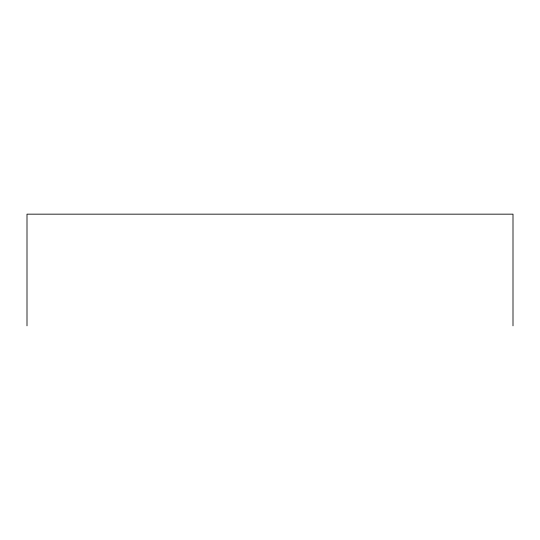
<?xml version="1.0" encoding="UTF-8"?>
<svg xmlns="http://www.w3.org/2000/svg" width="540" height="540" viewBox="0 0 540 540"><rect width="100%" height="100%" fill="white"/><g stroke="black" fill="none" stroke-linecap="round" stroke-linejoin="round"><path stroke-width="0.81" d="M513 325.836L513 214.164L27 214.164L27 325.836"/></g></svg>
